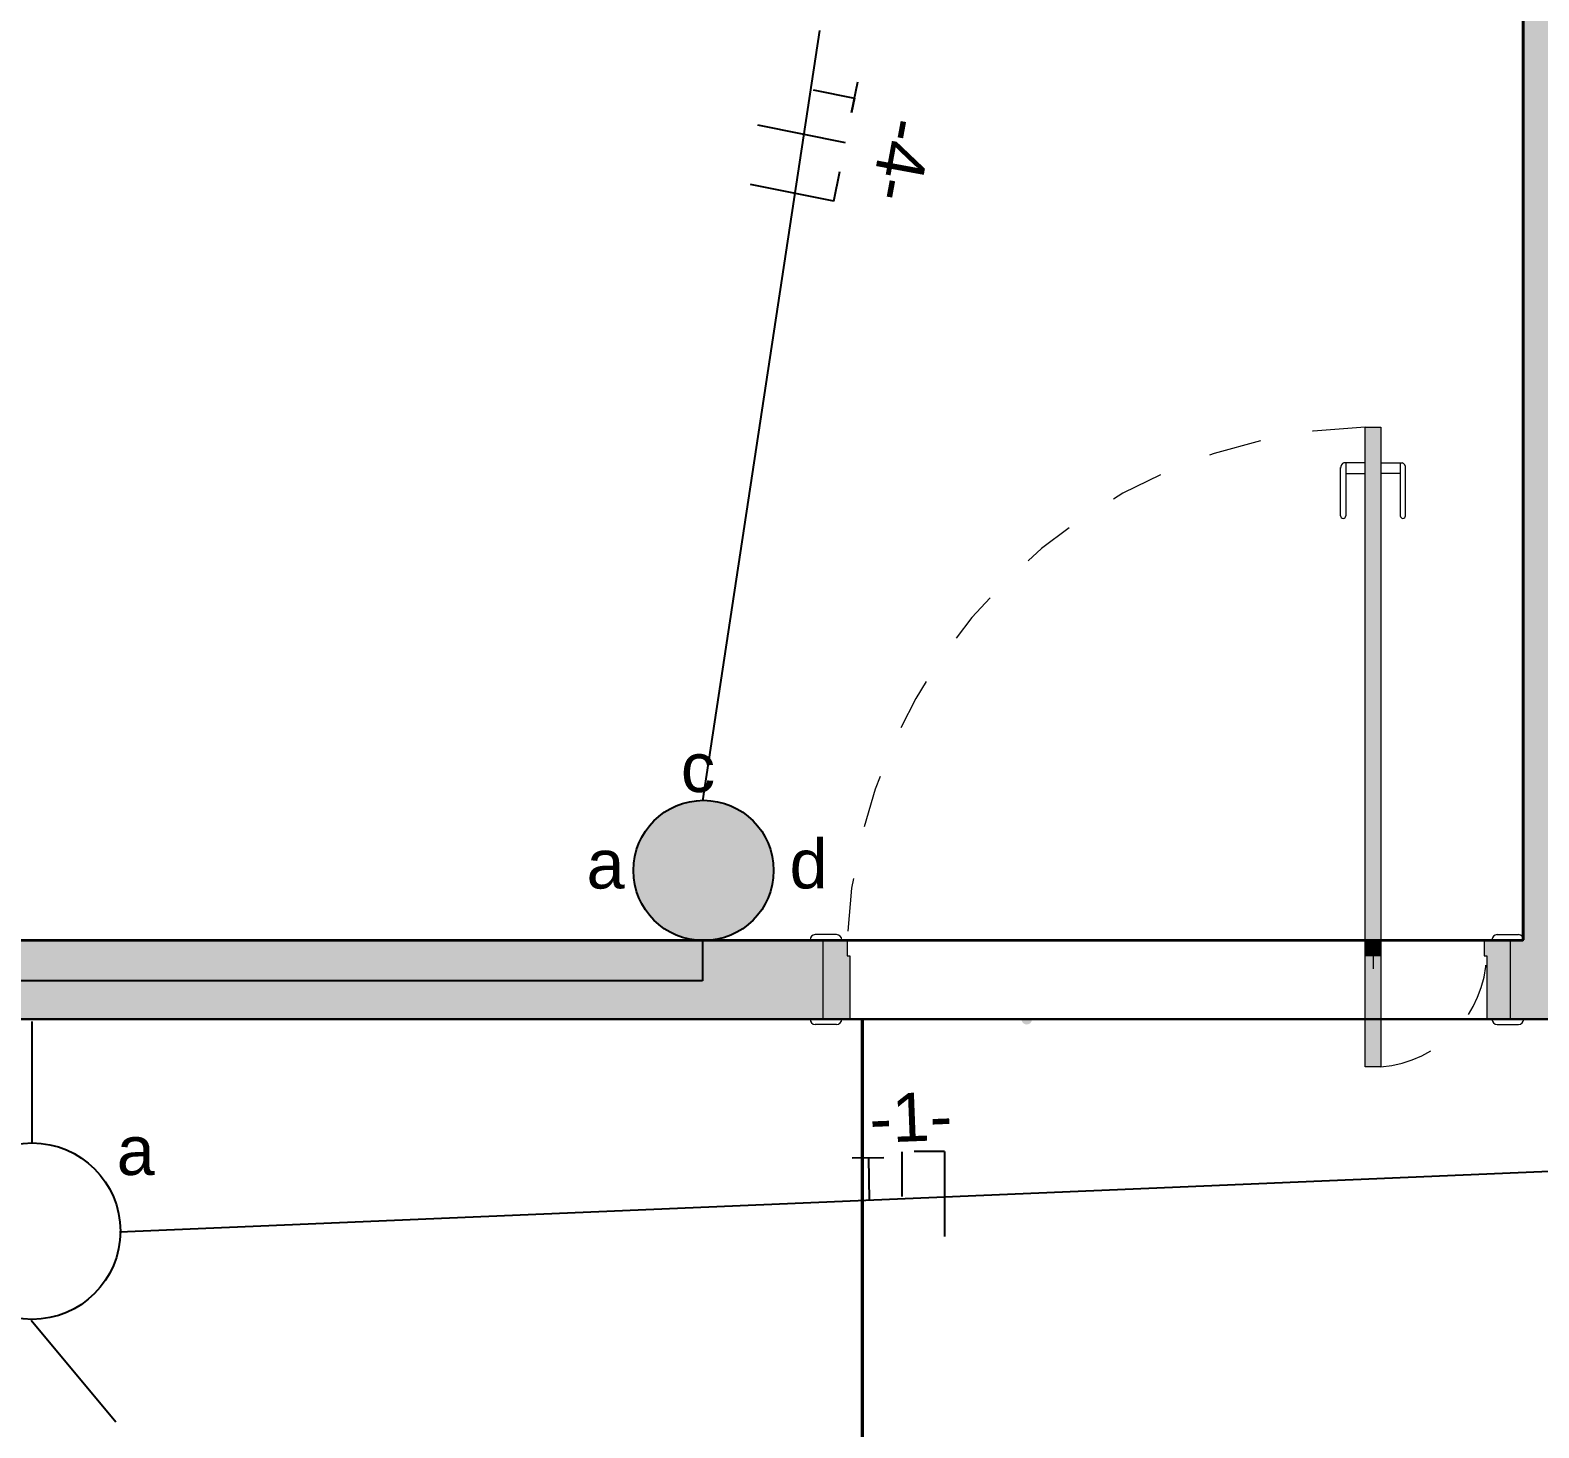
# Model space of a CAD drawing. Header units: inches. Extents: x 2 to 116, y 2 to 108.
# Drawn here: x 76.923 to 79.777, y 37.477 to 40.12 of the extents above; entities that cross this region are included whole.
import ezdxf
from ezdxf.enums import TextEntityAlignment as Align

# ---------------------------------------------------------------- set-up
doc = ezdxf.new("R2010")
doc.units = ezdxf.units.IN
doc.header["$MEASUREMENT"] = 0
doc.linetypes.add('( Hidden )', pattern=[0.375, 0.25, -0.125])
doc.linetypes.add('ACAD_ISO02W100', pattern=[15, 12, -3])
doc.layers.add('03.1 PAREDES', color=250, linetype='Continuous', lineweight=25)
doc.layers.add('04 ESQUADRIAS', color=252, linetype='Continuous', lineweight=9)
for name, color, linetype in [('Circuitos', 250, 'Continuous'), ('CONDUITES', 30, 'Continuous'), ('ILUMINAÇÃO', 10, 'Continuous'), ('INTERRUPTORES', 106, 'Continuous'), ('PLANTA TUGS_TUES', 7, 'Continuous')]:
    doc.layers.add(name, color=color, linetype=linetype)
doc.styles.add('ARIAL', font='arial.ttf', dxfattribs={"width": 1.2})
doc.styles.get("Standard").update_dxf_attribs({"font": 'arial.ttf'})

# ---------------------------------------------------------------- blocks, each defined once
blk = doc.blocks.new('Interruptor Paralelo')
at = {"transparency": 33554595}
h = blk.add_hatch(color=256, dxfattribs=at)
h.dxf.hatch_style = 1
h.paths.add_polyline_path([(59.132, 10.8454, 1), (59.3974, 10.8454, 1)])
at = {"layer": 'INTERRUPTORES', "color": 3}
blk.add_circle((59.2647, 10.8454), 0.1327, dxfattribs=at)
blk = doc.blocks.new('PORTA 120 PIVOTANDE')
at = {"layer": '04 ESQUADRIAS'}
for p, q in [((-0.275, -0.09), (-0.275, 1.12)), ((-0.275, 1.12), (-0.245, 1.12)), ((-0.245, 1.12), (-0.245, -0.09)), ((-0.3215, 0.9523), (-0.3215, 1.0436)), ((-0.275, 1.0523), (-0.315, 1.0523)), ((-0.3115, 1.0523), (-0.3115, 0.9523)), ((-0.3115, 1.0323), (-0.275, 1.0323)), ((-0.245, 1.0523), (-0.205, 1.0523)), ((-0.2085, 1.0323), (-0.245, 1.0323)), ((-0.2085, 1.0523), (-0.2085, 0.9523)), ((-0.1985, 0.9523), (-0.1985, 1.0436)), ((-1.325, 0.15), (-1.3, 0.15)), ((-1.275, 0.16), (-1.315, 0.16)), ((-1.3, 0), (-1.3, 0.15)), ((-1.265, 0.15), (-1.255, 0.15)), ((-1.255, 0.15), (-1.255, 0.12)), ((-0.035, 0.15), (-0.05, 0.15)), ((-0.05, 0.15), (-0.05, 0.12)), ((-0.025, 0.16), (0.015, 0.16)), ((0, 0), (0, 0.15)), ((0.025, 0.15), (0, 0.15)), ((-1.255, 0.12), (-1.25, 0.12)), ((-1.25, 0.12), (-1.25, 0)), ((-0.05, 0.12), (-0.045, 0.12)), ((-0.045, 0.12), (-0.045, 0)), ((-1.325, 0), (-1.3, 0)), ((-1.25, 0), (-1.265, 0)), ((-0.045, 0), (-0.035, 0)), ((0.025, 0), (0, 0)), ((-1.275, -0.01), (-1.315, -0.01)), ((-0.025, -0.01), (0.015, -0.01)), ((-0.245, -0.09), (-0.275, -0.09))]:
    blk.add_line(p, q, dxfattribs=at)
at = {"layer": '04 ESQUADRIAS', "linetype": 'ACAD_ISO02W100', "ltscale": 0.005}
for p, q in [((-0.26, 0.145), (-0.26, 0.095)), ((-0.245, 0.12), (-0.275, 0.12))]:
    blk.add_line(p, q, dxfattribs=at)
for centre, radius, start, end in [((-0.2443, 0.1089), 1.0116, 91.7413, 177.6709), ((-0.2619, 0.1263), 0.217, 274.4612, 358.3332)]:
    blk.add_arc(centre, radius, start, end, dxfattribs=at)
at = {"layer": '04 ESQUADRIAS'}
for centre, radius, start, end in [((-0.3115, 1.043), 0.01, 110.1921, 183.5236), ((-0.2085, 1.043), 0.01, 356.4764, 69.8079), ((-0.3165, 0.9523), 0.005, 180, 0), ((-0.2035, 0.9523), 0.005, 180, 0), ((-1.315, 0.15), 0.01, 90, 180), ((-1.275, 0.15), 0.01, 0, 90), ((-0.025, 0.15), 0.01, 90, 180), ((0.015, 0.15), 0.01, 0, 90), ((-1.315, 0), 0.01, 180, 270), ((-1.275, 0), 0.01, 270, 0), ((-0.025, 0), 0.01, 180, 270), ((0.015, 0), 0.01, 270, 0)]:
    blk.add_arc(centre, radius, start, end, dxfattribs=at)

msp = doc.modelspace()

# ---------------------------------------------------------------- hatches: boundary and pattern name
at = {"layer": '03.1 PAREDES', "true_color": 0xe29d6e}
h = msp.add_hatch(color=33, dxfattribs=at)
h.dxf.hatch_style = 1
h.paths.add_polyline_path([(79.4781, 39.3694), (79.4481, 39.3694), (79.4481, 38.3994), (79.4781, 38.3994)])
h = msp.add_hatch(color=33, dxfattribs=at)
h.dxf.hatch_style = 1
h.paths.add_polyline_path([(78.4731, 38.3694), (78.4681, 38.3694), (78.4681, 38.3994), (78.4231, 38.3994), (78.4231, 38.2494), (78.4731, 38.2494)])
h = msp.add_hatch(color=33, dxfattribs=at)
h.dxf.hatch_style = 1
h.paths.add_polyline_path([(79.4781, 38.3994), (79.4481, 38.3994), (79.4481, 38.3694), (79.4781, 38.3694)])
h = msp.add_hatch(color=33, dxfattribs=at)
h.dxf.hatch_style = 1
h.paths.add_polyline_path([(79.7231, 38.3994), (79.6731, 38.3994), (79.6731, 38.3694), (79.6781, 38.3694), (79.6781, 38.2494), (79.6881, 38.2494), (79.7231, 38.2494)])
h = msp.add_hatch(color=33, dxfattribs=at)
h.dxf.hatch_style = 1
h.paths.add_polyline_path([(79.4781, 38.3694), (79.4481, 38.3694), (79.4481, 38.2494), (79.4781, 38.2494)])
h = msp.add_hatch(color=33, dxfattribs=at)
h.dxf.hatch_style = 1
h.paths.add_polyline_path([(79.4781, 38.2494), (79.4481, 38.2494), (79.4481, 38.1594), (79.4781, 38.1594)])
at = {"layer": 'PLANTA TUGS_TUES'}
h = msp.add_hatch(color=256, dxfattribs=at)
h.dxf.hatch_style = 1
h.paths.add_polyline_path([(79.8981, 44.3244), (79.7481, 44.3244), (79.7481, 38.3994), (79.8981, 38.3994)])
h.paths.add_polyline_path([(79.9081, 45.6894), (79.8981, 45.6894), (79.8981, 45.6994), (79.7481, 45.6994), (79.7481, 45.6894), (79.7381, 45.6894), (79.7381, 45.4494), (79.7481, 45.4494), (79.7481, 45.4244), (79.8981, 45.4244), (79.8981, 45.4494), (79.9081, 45.4494)])
h.paths.add_polyline_path([(80.8981, 45.8494), (80.8231, 45.8494), (80.8231, 45.6994), (80.8481, 45.6994), (80.8981, 45.6994)])
h.paths.add_polyline_path([(81.0481, 45.6894), (81.0481, 45.6994), (80.8981, 45.6994), (80.8981, 45.6644), (81.0481, 45.6644)])
h.paths.add_polyline_path([(83.5481, 45.8494), (80.8981, 45.8494), (80.8981, 45.6994), (83.5481, 45.6994)])
at = {"layer": 'PLANTA TUGS_TUES', "true_color": 0xe29d6e}
h = msp.add_hatch(color=33, dxfattribs=at)
h.dxf.hatch_style = 1
h.paths.add_polyline_path([(79.4781, 39.3694), (79.4481, 39.3694), (79.4481, 38.3994), (79.4781, 38.3994)])
h = msp.add_hatch(color=33, dxfattribs=at)
h.dxf.hatch_style = 1
h.paths.add_polyline_path([(79.4781, 39.3694), (79.4481, 39.3694), (79.4481, 38.3994), (79.4781, 38.3994)])
at = {"layer": 'PLANTA TUGS_TUES'}
h = msp.add_hatch(color=256, dxfattribs=at)
h.dxf.hatch_style = 1
edge = h.paths.add_edge_path()
edge.add_line((78.4231, 38.3994), (75.3481, 38.3994))
edge.add_line((75.3481, 38.3994), (75.1981, 38.3994))
edge.add_line((75.1981, 38.3994), (75.1981, 38.2494))
edge.add_line((75.1981, 38.2494), (78.4981, 38.2494))
edge.add_line((78.4981, 38.2494), (78.8181, 38.2494))
edge.add_arc((78.8081, 38.2494), 0.01, 180, 359.9993, ccw=False)
edge.add_line((78.7981, 38.2494), (78.4231, 38.2494))
edge.add_line((78.4231, 38.2494), (78.4231, 38.3994))
at = {"layer": 'PLANTA TUGS_TUES', "true_color": 0xe29d6e}
h = msp.add_hatch(color=33, dxfattribs=at)
h.dxf.hatch_style = 1
h.paths.add_polyline_path([(78.4731, 38.3694), (78.4681, 38.3694), (78.4681, 38.3994), (78.4231, 38.3994), (78.4231, 38.2494), (78.4731, 38.2494)])
h = msp.add_hatch(color=33, dxfattribs=at)
h.dxf.hatch_style = 1
h.paths.add_polyline_path([(78.4731, 38.3694), (78.4681, 38.3694), (78.4681, 38.3994), (78.4231, 38.3994), (78.4231, 38.2494), (78.4731, 38.2494)])
h = msp.add_hatch(color=33, dxfattribs=at)
h.dxf.hatch_style = 1
h.paths.add_polyline_path([(79.4781, 38.3994), (79.4481, 38.3994), (79.4481, 38.3694), (79.4781, 38.3694)])
h = msp.add_hatch(color=33, dxfattribs=at)
h.dxf.hatch_style = 1
h.paths.add_polyline_path([(79.4781, 38.3994), (79.4481, 38.3994), (79.4481, 38.3694), (79.4781, 38.3694)])
h = msp.add_hatch(color=33, dxfattribs=at)
h.dxf.hatch_style = 1
h.paths.add_polyline_path([(79.7231, 38.3994), (79.6731, 38.3994), (79.6731, 38.3694), (79.6781, 38.3694), (79.6781, 38.2494), (79.6881, 38.2494), (79.7231, 38.2494)])
h = msp.add_hatch(color=33, dxfattribs=at)
h.dxf.hatch_style = 1
h.paths.add_polyline_path([(79.7231, 38.3994), (79.6731, 38.3994), (79.6731, 38.3694), (79.6781, 38.3694), (79.6781, 38.2494), (79.6881, 38.2494), (79.7231, 38.2494)])
at = {"layer": 'PLANTA TUGS_TUES'}
h = msp.add_hatch(color=256, dxfattribs=at)
h.dxf.hatch_style = 1
h.paths.add_polyline_path([(83.6981, 38.3914), (83.6981, 38.3994), (79.7231, 38.3994), (79.7231, 38.2494), (79.7481, 38.2494), (80.6606, 38.2494), (83.6981, 38.2494)])
at = {"layer": 'PLANTA TUGS_TUES', "true_color": 0xe29d6e}
h = msp.add_hatch(color=33, dxfattribs=at)
h.dxf.hatch_style = 1
h.paths.add_polyline_path([(79.4781, 38.3694), (79.4481, 38.3694), (79.4481, 38.2494), (79.4781, 38.2494)])
h = msp.add_hatch(color=33, dxfattribs=at)
h.dxf.hatch_style = 1
h.paths.add_polyline_path([(79.4781, 38.3694), (79.4481, 38.3694), (79.4481, 38.2494), (79.4781, 38.2494)])
h = msp.add_hatch(color=33, dxfattribs=at)
h.dxf.hatch_style = 1
h.paths.add_polyline_path([(79.4781, 38.2494), (79.4481, 38.2494), (79.4481, 38.1594), (79.4781, 38.1594)])
h = msp.add_hatch(color=33, dxfattribs=at)
h.dxf.hatch_style = 1
h.paths.add_polyline_path([(79.4781, 38.2494), (79.4481, 38.2494), (79.4481, 38.1594), (79.4781, 38.1594)])

# ---------------------------------------------------------------- linework, layer by layer
for p, q in [((79.7481, 38.3994), (79.7481, 44.5235)), ((79.7463, 38.3986), (79.7463, 43.1737)), ((75.3463, 38.3986), (79.7463, 38.3986)), ((75.3481, 38.3994), (79.7481, 38.3994)), ((85.1963, 38.2486), (75.1963, 38.2486)), ((85.0481, 38.2494), (75.1981, 38.2494)), ((75.1981, 38.2494), (78.4981, 38.2494)), ((78.4963, 38.2486), (78.4963, 36.5486)), ((78.4981, 38.2494), (78.4981, 36.5494))]:
    msp.add_line(p, q)
for points in [[(79.7463, 45.3836), (79.7463, 45.6986), (75.3463, 45.6986), (75.3463, 38.3986), (79.7463, 38.3986), (79.7463, 44.5226)], [(79.7463, 45.3836), (79.7463, 45.6986), (75.3463, 45.6986), (75.3463, 38.3986), (79.7463, 38.3986), (79.7463, 44.5226)], [(85.1963, 38.2486), (75.1963, 38.2486)], [(85.1963, 38.2486), (75.1963, 38.2486)], [(79.9963, 36.5486), (78.4963, 36.5486), (78.4963, 38.2486)], [(79.9963, 36.5486), (78.4963, 36.5486), (78.4963, 38.2486)]]:
    msp.add_lwpolyline(points)
at = {"layer": 'Circuitos', "color": 18, "true_color": 0x000000}
for p, q in [((78.4767, 39.9641), (78.4884, 40.0226)), ((78.4038, 40.0073), (78.4822, 39.9916)), ((78.4822, 39.9916), (78.4767, 39.9641)), ((78.4652, 39.9071), (78.2993, 39.9403)), ((78.4432, 39.7966), (78.4545, 39.8529)), ((78.4432, 39.7966), (78.2857, 39.8281)), ((78.5377, 37.9873), (78.4781, 37.9868)), ((78.5103, 37.9071), (78.5096, 37.9871)), ((78.5718, 37.9988), (78.5718, 37.9142)), ((78.6524, 37.9994), (78.595, 37.9994)), ((78.6524, 37.9994), (78.6524, 37.8387))]:
    msp.add_line(p, q, dxfattribs=at)
at = {"layer": 'CONDUITES'}
for p, q in [((78.416, 40.1192), (78.1948, 38.6625)), ((78.1948, 38.3972), (78.1948, 38.3222)), ((78.1948, 38.3222), (76.4978, 38.3222)), ((80.1468, 37.976), (77.0918, 37.8469))]:
    msp.add_line(p, q, dxfattribs=at)
at = {"layer": 'CONDUITES', "linetype": '( Hidden )'}
msp.add_line((76.925, 37.6801), (78.5631, 35.7154), dxfattribs=at)
at = {"layer": 'ILUMINAÇÃO', "color": 6}
msp.add_line((76.9266, 38.0153), (76.9266, 38.245), dxfattribs=at)
at = {"layer": 'ILUMINAÇÃO'}
msp.add_circle((76.9266, 37.8485), 0.1669, dxfattribs=at)
at = {"layer": 'PLANTA TUGS_TUES'}
for p, q in [((79.7481, 38.3994), (79.7481, 44.3744)), ((79.7481, 38.3994), (79.7481, 43.1745)), ((75.3481, 38.3994), (79.7481, 38.3994)), ((75.3481, 38.3994), (79.7481, 38.3994)), ((85.1981, 38.2494), (75.1981, 38.2494)), ((85.1981, 38.2494), (75.1981, 38.2494)), ((78.4981, 38.2494), (78.4981, 36.5494)), ((78.4981, 38.2494), (78.4981, 36.5494))]:
    msp.add_line(p, q, dxfattribs=at)

# ---------------------------------------------------------------- block references
at = {"layer": '04 ESQUADRIAS'}
msp.add_blockref('PORTA 120 PIVOTANDE', (79.7231, 38.2494), dxfattribs=at)
at = {"layer": 'INTERRUPTORES'}
msp.add_blockref('Interruptor Paralelo', (18.9319, 27.6853), dxfattribs=at)
at = {"layer": 'PLANTA TUGS_TUES'}
msp.add_blockref('PORTA 120 PIVOTANDE', (79.7231, 38.2494), dxfattribs=at)
msp.add_blockref('PORTA 120 PIVOTANDE', (79.7231, 38.2494), dxfattribs=at)

# ---------------------------------------------------------------- texts
at = {"layer": 'Circuitos', "color": 18, "true_color": 0x000000, "style": 'ARIAL'}
for s, rotation, p in [('-4-', 259.5239, (78.586, 39.9509)), ('-1-', 2.2264, (78.5102, 38.0612))]:
    msp.add_text(s, height=0.09177, rotation=rotation, dxfattribs=at).set_placement(p, align=Align.MIDDLE_LEFT)
at = {"layer": 'ILUMINAÇÃO', "insert": (77.0865, 38.0476), "char_height": 0.0928, "attachment_point": 1}
msp.add_mtext_dynamic_manual_height_columns('a', width=0.092805, gutter_width=0.464, heights=[0.0564], dxfattribs=at)
at = {"layer": 'INTERRUPTORES', "char_height": 0.0928, "attachment_point": 1}
for s, insert in [('c', (78.1537, 38.7719)), ('d', (78.3593, 38.5896)), ('a', (77.9752, 38.5894))]:
    msp.add_mtext_dynamic_manual_height_columns(s, width=0.092805, gutter_width=0.464, heights=[0.0564], dxfattribs=dict(at, insert=insert))

doc.saveas('drawing.dxf')
